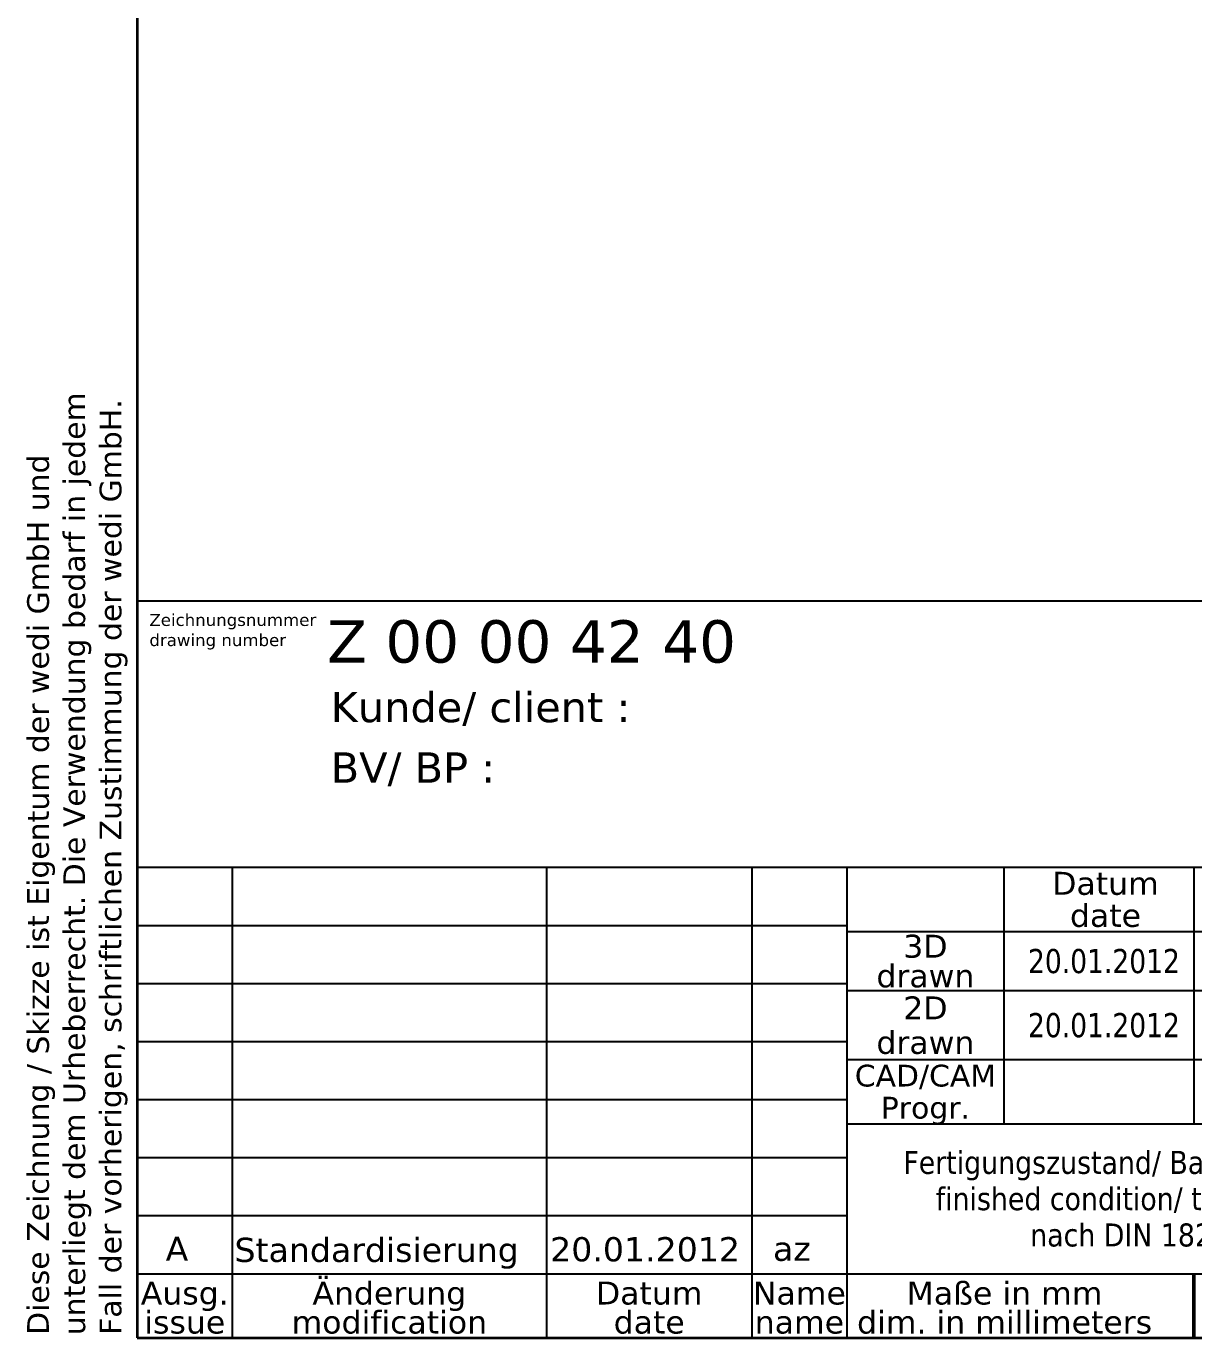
# Model space of a CAD drawing. Header units: millimetres. Extents: x 102 to 3000, y 150 to 4305.
# Drawn here: x 102 to 1551, y 150 to 1777 of the extents above; entities that cross this region are included whole.
import ezdxf
from ezdxf.enums import TextEntityAlignment as Align

# ---------------------------------------------------------------- set-up
doc = ezdxf.new("R2010")
doc.units = ezdxf.units.MM
doc.header["$LTSCALE"] = 15
for name, color, linetype, lineweight in [('AM_BOR', 7, 'Continuous', 25), ('Rahmen (ISO)', 7, 'Continuous', 35), ('Titel (ISO)', 7, 'Continuous', 50)]:
    doc.layers.add(name, color=color, linetype=linetype, lineweight=lineweight)
doc.styles.add('Notiztext (DIN)', font='verdana.ttf')
doc.styles.get("Standard").update_dxf_attribs({"font": 'verdana.ttf'})
doc.styles.add('Textstil48', font='verdana.ttf')
doc.styles.add('Textstil49', font='verdana.ttf')
doc.styles.add('Textstil61', font='verdana.ttf')
doc.styles.add('Textstil63', font='verdana.ttf', dxfattribs={"width": 0.8500000238418579})
doc.styles.add('Textstil64', font='verdana.ttf', dxfattribs={"width": 0.800000011920929})
doc.styles.add('Textstil65', font='verdana.ttf')

# ---------------------------------------------------------------- blocks, each defined once
blk = doc.blocks.new('Ränder Wedi_hoch')
at = {"layer": 'Rahmen (ISO)'}
for p, q in [((15.99999999999997, 287), (15.99999999999999, 10)), ((15.99999999999999, 10), (200, 10))]:
    blk.add_line(p, q, dxfattribs=at)
at = {"layer": 'Rahmen (ISO)', "char_height": 1.800000071525574, "attachment_point": 7, "rotation": 89.999999999983, "style": 'Textstil65'}
for s, insert in [('unterliegt dem Urheberrecht. Die Verwendung bedarf in jedem', (12.19608165696267, 10.21024054656963)), ('Fall der vorherigen, schriftlichen Zustimmung der wedi GmbH.', (15.19481964781885, 10.23760061769771)), ('Diese Zeichnung / Skizze ist Eigentum der wedi GmbH und ', (9.197343666106512, 10.23760061769949))]:
    blk.add_mtext(s, dxfattribs=dict(at, insert=insert))
blk = doc.blocks.new('Schriftfelder wedi')
at = {"layer": 'AM_BOR', "color": 7}
for p, q in [((-4.835435851690238, 61.14550874341795), (-188.8354355670838, 61.14550874341799)), ((-188.8354355670838, 61.14550874341799), (-188.8354355670839, 0.2455087434179593)), ((-188.8354355670839, 39.14550874341798), (-4.835435851690271, 39.14550874341796)), ((-180.9854355670839, 39.14550874341798), (-180.9854355670839, 0.2455087434179593)), ((-154.9854355670838, 39.14550874341798), (-154.9854355670838, 0.2455087434179637)), ((-137.9854355670838, 39.14550874341798), (-137.9854355670838, 0.2455087434179637)), ((-130.1354355670838, 39.14550874341795), (-130.1354355670838, 19.94550874341795)), ((-117.1354355670838, 39.14550874341798), (-117.1354355670838, 17.94550874341796)), ((-101.4354358516903, 39.14550874341797), (-101.4354358516903, 17.94550874341797)), ((-188.8354355670839, 34.34550874341796), (-130.1354355670838, 34.34550874341795)), ((-188.8354355670839, 29.54550874341795), (-130.1354355670838, 29.54550874341795)), ((-188.8354355670839, 24.74550874341796), (-130.1354355670838, 24.74550874341795)), ((-188.8354355670839, 19.94550874341796), (-130.1354355670838, 19.94550874341795)), ((-130.1354355670838, 19.94550874341795), (-130.1354355670838, 0.2455087434179659)), ((-188.8354355670839, 15.14550874341796), (-130.1354355670838, 15.14550874341795)), ((-188.8354355670839, 10.34550874341796), (-130.1354355670838, 10.34550874341795)), ((-188.8354355670839, 5.545508743417958), (-4.835435851690271, 5.54550874341798)), ((-188.8354355670839, 0.2455087434179587), (-4.835435851690271, 0.245508743417977))]:
    blk.add_line(p, q, dxfattribs=at)
at = {"layer": 'AM_BOR'}
for p, q in [((-130.1354355670838, 33.84550874341797), (-84.03543585169027, 33.84550874341797)), ((-130.1354355670838, 28.94550874341796), (-84.03543585169027, 28.94550874341797)), ((-130.1354355670838, 23.24550874341797), (-84.03543585169027, 23.24550874341797)), ((-130.1354355670838, 17.94550874341797), (-84.03543585169027, 17.94550874341797))]:
    blk.add_line(p, q, dxfattribs=at)
at = {"layer": 'Titel (ISO)'}
blk.add_line((-101.4354358516903, 5.545508743417971), (-101.4354358516903, 0.245508743417967), dxfattribs=at)
at = {"layer": 'AM_BOR', "color": 7}
for s, p in [('Kunde/ client :', (-172.8354355670838, 51.14550874341798)), ('BV/ BP :', (-172.8354355670838, 46.14550874341798))]:
    blk.add_text(s, height=2.5, dxfattribs=at).set_placement(p)
for s, height, style, p in [('Datum', 1.899999976158142, 'Textstil61', (-108.7354355670838, 37.82050874341797)), ('date', 1.899999976158142, 'Textstil61', (-108.7354355670838, 35.17050874341797)), ('3D', 1.899999976158142, 'Textstil61', (-123.6354355670838, 32.62050874341797)), ('drawn', 1.899999976158142, 'Textstil61', (-123.6354355670838, 30.17050874341797)), ('2D', 1.899999976158142, 'Textstil61', (-123.6354355670838, 27.52050874341797)), ('drawn', 1.899999976158142, 'Textstil61', (-123.6354355670838, 24.67050874341797)), ('CAD/CAM', 1.800000071525574, 'Textstil65', (-123.6354355670838, 21.92050874341797)), ('Progr.', 1.800000071525574, 'Textstil65', (-123.6354355670838, 19.27050874341796)), ('Ausg.', 1.899999976158142, 'Textstil61', (-184.9104355670839, 3.945508743417959)), ('Änderung', 1.899999976158142, 'Textstil61', (-167.9854355670838, 3.945508743417962)), ('Datum', 1.899999976158142, 'Textstil61', (-146.4854355670838, 3.945508743417965)), ('Name', 1.899999976158142, 'Textstil61', (-134.0604355670838, 3.945508743417967)), ('Maße in mm', 1.899999976158142, 'Textstil61', (-117.0854355670838, 3.945508743417968)), ('issue', 1.899999976158142, 'Textstil61', (-184.9104355670838, 1.545508743417958)), ('modification', 1.899999976158142, 'Textstil61', (-167.9854355670838, 1.545508743417963)), ('date', 1.899999976158142, 'Textstil61', (-146.4854355670838, 1.545508743417965)), ('dim. in millimeters', 1.899999976158142, 'Textstil61', (-117.0854355670838, 1.545508743417967)), ('name', 1.899999976158142, 'Textstil61', (-134.0604355670838, 1.545508743417967))]:
    blk.add_text(s, height=height, dxfattribs=dict(at, style=style)).set_placement(p, align=Align.MIDDLE_CENTER)
at = {"layer": 'AM_BOR', "color": 7, "style": 'Textstil63', "width": 0.8500000238418579}
for s, p in [('Fertigungszustand/ Bautoleranzen:', (-106.0355260719249, 14.74550874341797)), ('finished condition/ tolerances:', (-106.0355260719249, 11.74550874341797)), ('nach DIN 18202', (-106.0355260719249, 8.745508743417968))]:
    blk.add_text(s, height=1.899999976158142, dxfattribs=at).set_placement(p, align=Align.MIDDLE_CENTER)
at = {"layer": 'AM_BOR', "color": 7, "style": 'Textstil49'}
blk.add_attdef('KOM_001', (-173.1316074875946, 56.07264107130283), '', height=3.499999940395355, dxfattribs=at)
at = {"layer": 'AM_BOR', "color": 7}
blk.add_attdef('BV2', text='', height=2.5, dxfattribs=at).set_placement((-144.7282352959334, 43.64550874341793), align=Align.TOP_LEFT)
at = {"layer": 'AM_BOR', "color": 7, "style": 'Textstil64', "width": 0.8}
for tag, p in [('ERSTELLUNGSDATUM_001', (-115.1472556346321, 30.39550873497786)), ('KONSTRUKTEUR_001', (-93.98674546601238, 30.41632807053269)), ('ERSTELLUNGSDATUM_001', (-115.1472556346321, 25.09550873497786)), ('KONSTRUKTEUR_001', (-93.98674546601238, 25.11632807053268))]:
    blk.add_attdef(tag, p, '', height=2.000000029802322, dxfattribs=at)
at = {"layer": 'AM_BOR', "color": 7, "style": 'Textstil64', "width": 0.7999999523162842}
for tag, p in [('KONTROLLDATUM', (-108.7354355670838, 20.39550874341796)), ('KONTROLLIERT_VON', (-92.73543585169028, 20.39550874341796))]:
    blk.add_attdef(tag, text='', height=2.000000029802322, dxfattribs=at).set_placement(p, align=Align.MIDDLE_CENTER)
at = {"layer": 'Titel (ISO)', "insert": (-187.8354355670838, 60.10061072517707), "char_height": 1.000000014901161, "attachment_point": 1, "line_spacing_factor": 0.9995792508125305, "style": 'Notiztext (DIN)'}
blk.add_mtext('\\fVerdana|b0|i0;\\H1.0000;Zeichnungsnummer\\Pdrawing number', dxfattribs=at)
at = {"layer": 'Titel (ISO)', "style": 'Textstil48'}
for tag, p in [('ZINDEX7', (-187.3647975257257, 38.18782851278687)), ('ZAENDERUNG7', (-180.6149465566807, 38.18782851278687)), ('ZINDDATUM7', (-154.4660687913087, 38.18782851278687)), ('ZINDNAME7', (-137.9854355670838, 38.18782851278687)), ('ZINDEX6', (-187.3647975257257, 33.03125241512821)), ('ZAENDERUNG6', (-180.6149465566807, 33.03125241512821)), ('ZINDDATUM6', (-154.4660687913087, 33.03125241512821)), ('ZINDNAME6', (-137.9854355670838, 33.03125241512821)), ('ZINDEX5', (-187.3647975257257, 28.43421540753899)), ('ZAENDERUNG5', (-180.6149465566807, 28.43421540753899)), ('ZINDDATUM5', (-154.4660687913087, 28.43421540753899)), ('ZINDNAME5', (-137.9854355670838, 28.43421540753899)), ('ZINDEX4', (-187.3647975257257, 23.43750762132873)), ('ZAENDERUNG4', (-180.6149465566807, 23.43750762132873)), ('ZINDDATUM4', (-154.4660687913087, 23.43750762132873)), ('ZINDNAME4', (-137.9854355670838, 23.43750762132873)), ('ZINDEX3', (-187.3647975257257, 18.84047061373951)), ('ZAENDERUNG3', (-180.6149465566807, 18.84047061373951)), ('ZINDDATUM3', (-154.4660687913087, 18.84047061373951)), ('ZINDNAME3', (-137.9854355670838, 18.84047061373951)), ('ZINDEX2', (-187.3647975257257, 13.68389451608085)), ('ZAENDERUNG2', (-180.6149465566807, 13.68389451608085)), ('ZINDDATUM2', (-154.4660687913087, 13.68389451608085)), ('ZINDNAME2', (-137.9854355670838, 13.68389451608085))]:
    blk.add_attdef(tag, text='', height=2.000000029802322, dxfattribs=at).set_placement(p, align=Align.TOP_LEFT)
for tag, p in [('ZINDEX1_001', (-187.3647975257257, 6.607252544344069)), ('ZAENDERUNG1_001', (-180.7949331263664, 6.51725927242334)), ('ZINDDATUM1_001', (-154.6823213116026, 6.565613873234413)), ('ZINDNAME1_001', (-137.9854355670838, 6.607252544344069))]:
    blk.add_attdef(tag, p, '', height=2.000000029802322, dxfattribs=at)

msp = doc.modelspace()

# ---------------------------------------------------------------- block references
at = {"xscale": 15, "yscale": 15, "zscale": 15}
msp.add_blockref('Ränder Wedi_hoch', (0, 0), dxfattribs=at)
ref = msp.add_blockref('Schriftfelder wedi', (3072.531537775354, 146.3173688487306), dxfattribs=dict(xscale=15, yscale=15, zscale=15))
ref.add_attrib('KOM_001', 'Z 00 00 42 40', (475.5574254614348, 987.4069849182731), dxfattribs={"layer": 'AM_BOR', "color": 7, "height": 52.49999910593033, "style": 'Textstil49'})
ref.add_attrib('ERSTELLUNGSDATUM_001', '20.01.2012', (1345.322703255871, 602.2499998733985), dxfattribs={"layer": 'AM_BOR', "color": 7, "height": 30.00000044703484, "style": 'Textstil64', "width": 0.8})
ref.add_attrib('ERSTELLUNGSDATUM_001', '20.01.2012', (1345.322703255871, 522.7499998733985), dxfattribs={"layer": 'AM_BOR', "color": 7, "height": 30.00000044703484, "style": 'Textstil64', "width": 0.8})
ref.add_attrib('ZINDEX1_001', ' A', (262.0595748894674, 245.4261570138916), dxfattribs={"layer": 'Titel (ISO)', "height": 30.00000044703484, "style": 'Textstil48'})
ref.add_attrib('ZAENDERUNG1_001', 'Standardisierung', (360.6075408798575, 244.0762579350807), dxfattribs={"layer": 'Titel (ISO)', "height": 30.00000044703484, "style": 'Textstil48'})
ref.add_attrib('ZINDDATUM1_001', '20.01.2012', (752.2967181013142, 244.8015769472468), dxfattribs={"layer": 'Titel (ISO)', "height": 30.00000044703484, "style": 'Textstil48'})
ref.add_attrib('ZINDNAME1_001', '  az', (1002.750004269096, 245.4261570138916), dxfattribs={"layer": 'Titel (ISO)', "height": 30.00000044703484, "style": 'Textstil48'})

doc.saveas('drawing.dxf')
